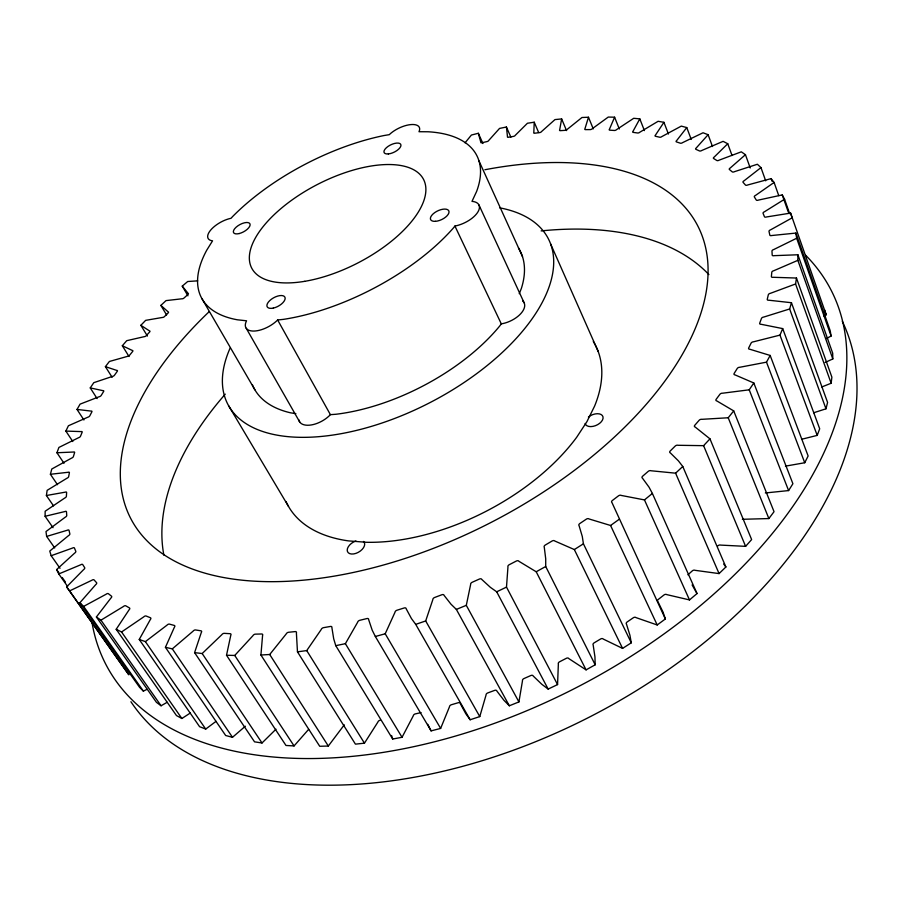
<?xml version="1.0" encoding="UTF-8"?>
<svg xmlns="http://www.w3.org/2000/svg" width="902" height="902" viewBox="0 0 902 902"><rect width="100%" height="100%" fill="white"/><g stroke="black" fill="none" stroke-linecap="round" stroke-linejoin="round"><path stroke-width="1.35" d="M197.707 280.849L187.695 281.514L182.26 286.137L188.112 293.353A1.522 0.688 -29.8 0 1 187.92 294.514L183.985 298.043A1.522 0.688 -29.9 0 1 182.057 298.776L166.013 300.614L160.883 305.406L168.144 311.855A1.533 0.699 -30.2 0 1 168.11 312.971L164.423 316.613A1.545 0.699 -30.3 0 1 162.473 317.448L145.639 320.357L140.859 325.295L149.506 330.921A1.556 0.71 -30.7 0 1 149.631 331.981L146.225 335.724A1.556 0.71 -30.7 0 1 144.264 336.66L126.72 340.685L122.322 345.748L132.357 350.472A1.567 0.722 -31.1 0 1 132.628 351.476L129.527 355.298A1.578 0.722 -31.2 0 1 127.565 356.346L109.39 361.476L105.399 366.652L116.798 370.418A1.59 0.733 -31.5 0 1 117.249 371.365L114.464 375.243A1.59 0.733 -31.6 0 1 112.524 376.393L93.797 382.662L90.256 387.916L102.997 390.656A1.612 0.744 -31.9 0 1 103.606 391.536L101.182 395.459A1.612 0.755 -32 0 1 99.265 396.7L80.086 404.13L77.02 409.429L91.079 411.087A1.635 0.767 -32.3 0 1 91.857 411.876L89.805 415.833A1.635 0.767 -32.3 0 1 87.934 417.164L68.405 425.767L65.869 431.088L81.191 431.596A1.657 0.789 -32.7 0 1 82.138 432.283L80.504 436.241A1.657 0.789 -32.7 0 1 78.677 437.662L58.912 447.437L56.939 452.748L73.49 452.037A1.68 0.812 -33 0 1 74.595 452.635L73.4 456.547A1.691 0.812 -33.1 0 1 71.641 458.069L51.775 469.017L50.399 474.283L68.101 472.287A1.714 0.834 -33.4 0 1 69.386 472.761L68.653 476.628A1.714 0.834 -33.4 0 1 66.974 478.218L47.141 490.338L46.397 495.514L65.181 492.176A1.736 0.857 -33.7 0 1 66.624 492.537L66.387 496.314A1.748 0.857 -33.8 0 1 64.809 497.983L45.156 511.242L45.1 516.282L64.865 511.558A1.77 0.879 -34 0 1 66.466 511.795L66.748 515.448A1.77 0.891 -34.1 0 1 65.282 517.173L45.991 531.549L46.645 536.419L67.267 530.252A1.804 0.913 -34.3 0 1 69.026 530.342L69.849 533.837A1.804 0.913 -34.3 0 1 68.518 535.63L49.768 551.066L51.166 555.711L72.51 548.066A1.827 0.936 -34.5 0 1 74.415 548.01L75.802 551.314A1.838 0.947 -34.6 0 1 74.618 553.14L56.612 569.579L58.777 573.954L80.684 564.799A1.86 0.97 -34.7 0 1 82.736 564.596L84.687 567.662A1.86 0.97 -34.8 0 1 83.683 569.534L66.624 586.886L69.567 590.923L91.869 580.268A1.894 1.003 -34.9 0 1 94.045 579.896L96.582 582.692A1.894 1.003 -34.9 0 1 95.77 584.575L79.872 602.761L83.615 606.415L106.098 594.249A1.917 1.037 -35 0 1 108.387 593.708L111.51 596.188A1.928 1.037 -35 0 1 110.901 598.071L96.401 616.968L100.956 620.17L123.382 606.527A1.951 1.071 -35 0 1 125.761 605.817L129.471 607.948A1.951 1.071 -35 0 1 129.087 609.82L116.2 629.28L121.567 631.986L143.7 616.912A1.973 1.105 -35 0 1 146.147 616.021L150.431 617.757A1.984 1.105 -35 0 1 150.296 619.595L139.246 639.462L145.391 641.615L166.96 625.199A1.996 1.139 -34.9 0 1 169.452 624.128L174.3 625.436A2.007 1.139 -34.9 0 1 174.402 627.217L165.427 647.309L172.316 648.865L193.051 631.197A2.018 1.173 -34.7 0 1 195.565 629.957L200.92 630.802A2.03 1.173 -34.6 0 1 201.304 632.505L194.584 652.631L202.183 653.533L221.779 634.737A2.041 1.195 -34.3 0 1 224.282 633.339L230.134 633.7A2.052 1.206 -34.3 0 1 230.777 635.301L226.515 655.247L234.745 655.45L252.921 635.707A2.063 1.229 -33.9 0 1 255.39 634.14L261.659 633.993A2.063 1.24 -33.8 0 1 262.572 635.482L260.926 655.01L269.709 654.502L286.182 633.982A2.086 1.263 -33.3 0 1 288.572 632.268L295.213 631.592A2.086 1.263 -33.2 0 1 296.397 632.945L297.468 651.83L306.725 650.59L321.225 629.506A2.097 1.285 -32.6 0 1 323.502 627.668L330.436 626.45A2.097 1.285 -32.4 0 1 331.891 627.645L333.706 638.819L335.769 645.652L345.387 643.678L357.632 622.256A2.108 1.308 -31.7 0 1 359.774 620.305L366.922 618.558A2.108 1.308 -31.6 0 1 368.636 619.584L372.176 630.115L375.345 636.485L431.1 730.879L440.638 728.421L449.478 706.796A2.03 1.376 -31.4 0 1 451.327 704.766L458.363 702.681A2.03 1.376 -31.1 0 1 460.291 703.594L465.782 713.707L470.145 719.762L479.774 716.594L486.043 695.047A2.041 1.387 -30.1 0 1 487.7 692.95L494.736 690.357A2.041 1.398 -29.9 0 1 496.878 691.067L503.97 700.335L509.337 705.781L518.921 701.925L522.495 680.728A2.041 1.398 -28.8 0 1 523.927 678.575L530.883 675.508A2.041 1.398 -28.5 0 1 533.206 676.015L541.831 684.302L548.157 689.083L557.56 684.584L558.361 663.996A2.041 1.398 -27.4 0 1 559.556 661.809L566.343 658.302A2.041 1.398 -27.2 0 1 568.812 658.595L586.074 669.87L595.185 664.797L545.71 566.501L545.71 558.744L544.267 547.198A2.131 1.353 -26.2 0 1 545.282 545.034L552.103 541.008A2.12 1.353 -26 0 1 554.753 540.997L574.337 549.555L622.583 648.403L631.265 642.822L629.934 635.29L626.484 624.15A2.041 1.398 -24.7 0 1 627.138 621.985L633.328 617.746A2.041 1.387 -24.5 0 1 636 617.611L657.197 624.973L665.36 618.964L662.947 611.894L657.862 601.566A2.03 1.376 -23.5 0 1 658.246 599.469L664.019 594.948A2.03 1.376 -23.2 0 1 666.736 594.61L689.5 599.92L697.02 593.561L652.383 493.439L649.034 487.17L642.483 478.184A2.108 1.308 -23 0 1 642.641 476.2L648.2 471.385A2.108 1.308 -22.9 0 1 651.03 470.765L675.598 473.178L682.769 466.481L678.394 460.843L670.333 452.894A2.097 1.285 -22.2 0 1 670.197 451.023L675.192 446.073A2.097 1.285 -22 0 1 678.022 445.284L703.605 445.667L709.964 438.846L695.183 427.041A2.086 1.263 -21.4 0 1 694.777 425.282L699.163 420.264A2.086 1.263 -21.3 0 1 701.948 419.317L728.218 417.761L733.709 410.895L716.831 400.939A2.063 1.24 -20.8 0 1 716.143 399.327L719.897 394.298A2.063 1.229 -20.7 0 1 722.592 393.204L749.224 389.811L753.813 382.978L735.085 374.916A2.052 1.206 -20.3 0 1 734.149 373.451L737.238 368.49A2.041 1.195 -20.3 0 1 739.832 367.261L766.497 362.153L770.161 355.444L749.866 349.266A2.03 1.173 -20 0 1 748.683 347.98L751.095 343.121A2.018 1.173 -19.9 0 1 753.565 341.79L779.971 335.116L782.699 328.599L761.108 324.292A2.007 1.139 -19.7 0 1 759.721 323.164L761.457 318.462A1.996 1.139 -19.7 0 1 763.768 317.053L789.645 308.969L791.449 302.722L768.842 300.219A1.984 1.105 -19.6 0 1 767.264 299.272L768.324 294.774A1.973 1.105 -19.6 0 1 770.477 293.297L795.575 283.972L796.466 278.041L773.138 277.286A1.951 1.071 -19.6 0 1 771.39 276.508L771.796 272.257A1.951 1.071 -19.6 0 1 773.758 270.735L797.864 260.34L797.887 254.77L774.085 255.661A1.928 1.037 -19.6 0 1 772.191 255.063L771.977 251.083A1.917 1.037 -19.6 0 1 773.747 249.527L796.669 238.252L795.868 233.077L771.83 235.512A1.894 1.003 -19.7 0 1 769.823 235.084L769.011 231.397A1.894 1.003 -19.7 0 1 770.579 229.841L792.17 217.844L790.58 213.097L766.553 216.954A1.86 0.97 -19.8 0 1 764.445 216.694L763.069 213.323A1.86 0.97 -19.9 0 1 764.434 211.778L784.571 199.218L782.259 194.922L758.424 200.086A1.838 0.947 -20 0 1 756.248 199.985L754.354 196.952A1.827 0.936 -20.1 0 1 755.504 195.43L774.096 182.452L771.109 178.63L747.668 184.978A1.804 0.913 -20.3 0 1 745.447 185.023L743.068 182.328A1.804 0.913 -20.3 0 1 744.015 180.84L760.972 167.603L757.376 164.254L734.499 171.662A1.77 0.891 -20.5 0 1 732.232 171.854L729.414 169.508A1.77 0.879 -20.6 0 1 730.158 168.065L745.447 154.693L741.297 151.829L719.108 160.173A1.748 0.857 -20.8 0 1 716.831 160.488L713.617 158.504A1.736 0.857 -20.9 0 1 714.158 157.106L727.745 143.734L723.1 141.343L701.733 150.499A1.714 0.834 -21.2 0 1 699.467 150.938L695.893 149.304A1.714 0.834 -21.2 0 1 696.243 147.973L708.115 134.702L703.03 132.774L682.588 142.629A1.691 0.812 -21.5 0 1 680.333 143.192L676.455 141.896A1.68 0.812 -21.6 0 1 676.613 140.644L686.772 127.577L681.292 126.111L661.876 136.563A1.657 0.789 -21.9 0 1 659.655 137.217L655.495 136.27A1.657 0.789 -21.9 0 1 655.472 135.097L663.928 122.311L658.122 121.296L639.8 132.233A1.635 0.767 -22.3 0 1 637.624 133L633.227 132.38A1.635 0.767 -22.3 0 1 633.024 131.286L639.811 118.872L633.723 118.297L616.551 129.629A1.612 0.755 -22.6 0 1 614.431 130.474L609.82 130.17A1.612 0.744 -22.7 0 1 609.47 129.178L614.6 117.204L608.264 117.057L592.31 128.682A1.59 0.733 -23 0 1 590.258 129.595L585.477 129.617A1.59 0.733 -23.1 0 1 584.958 128.715L588.487 117.237L581.959 117.508L567.245 129.347A1.578 0.722 -23.5 0 1 565.272 130.328L560.356 130.655A1.567 0.722 -23.5 0 1 559.691 129.843L561.642 118.929L554.967 119.594L541.538 131.557A1.556 0.71 -23.9 0 1 539.633 132.605L534.615 133.225A1.556 0.71 -23.9 0 1 533.815 132.515L534.232 122.21L527.433 123.247L515.313 135.277A1.545 0.699 -24.3 0 1 513.509 136.382L508.412 137.273A1.533 0.699 -24.4 0 1 507.476 136.664L506.417 127.013L499.539 128.422L488.749 140.43A1.522 0.688 -24.7 0 1 487.035 141.58L481.882 142.753A1.522 0.688 -24.8 0 1 480.822 142.234L478.331 133.282L471.408 135.041L465.071 142.809M821.801 386.958L831.148 383.249L831.881 377.149L796.466 278.041M557.56 684.584L506.496 587.101L507.961 566.873A2.131 1.353 -27.4 0 1 509.258 564.697L516.327 561.044A2.131 1.353 -27.2 0 1 518.853 561.258L536.205 571.767L586.074 669.87M813.717 412.744L825.984 408.809L827.585 402.427L791.449 302.722M518.921 701.925L466.3 605.332L470.652 584.417A2.12 1.353 -28.6 0 1 472.197 582.264L479.424 579.039A2.131 1.353 -28.4 0 1 481.792 579.456L490.361 587.326L496.698 591.813L548.157 689.083M802.025 439.173L817.201 435.395L819.692 428.788L782.699 328.599M375.345 636.485L385.21 633.779L394.997 612.266A2.12 1.33 -30.8 0 1 396.97 610.226L404.231 607.959A2.12 1.33 -30.6 0 1 406.182 608.794L411.447 618.558L415.721 624.364L425.688 620.948L432.836 599.616A2.12 1.342 -29.7 0 1 434.606 597.496L441.901 594.734A2.12 1.342 -29.5 0 1 444.066 595.365L451.023 604.239L456.356 609.414L509.337 705.781M519.236 293.68L521.311 288.606A149.743 75.779 -27.3 0 0 518.481 247.937M785.428 466.142L804.742 462.749L808.136 455.984L770.161 355.444M335.769 645.652L392.697 739.02L402.044 737.295L413.274 715.827A2.018 1.353 -32.5 0 1 415.292 713.899L421.065 712.603M765.347 492.966L788.607 490.575L792.903 483.72L753.813 382.978M297.468 651.83L355.433 744.15L364.453 743.169L377.87 722.107A2.018 1.33 -33.4 0 1 380.035 720.292M522.641 300.907A20.013 10.565 -25.2 0 1 520.623 313.828A20.013 10.565 -25.2 0 1 501.298 323.863L499.753 325.96A149.743 75.779 -27.3 0 1 335.995 414.255L330.403 414.661A20.103 10.632 -29.4 0 1 311.28 424.955A20.103 10.632 -29.4 0 1 298.81 419.802M742.357 519.225A1.996 1.308 -20.4 0 1 743.293 519.27L768.865 518.56L774.04 511.693L733.709 410.895M454.924 226.052L453.266 228.127A154.952 70.852 -27.3 0 1 283.341 319.376L277.647 319.985A20.836 9.967 -29.1 0 1 253.992 331.057A20.836 9.967 -29.1 0 1 246.562 320.796L237.463 319.804A154.952 70.852 -27.3 0 1 206.705 250.249L212.556 240.834A18.818 8.163 -28.8 0 1 210.516 230.281A18.818 8.163 -28.8 0 1 231.025 218.284L232.716 216.446A154.952 70.852 -27.3 0 1 384.026 135.537L389.269 134.669A18.829 8.152 -25.9 0 1 410.624 124.611A18.829 8.152 -25.9 0 1 418.99 131.715L428.157 131.771A154.952 70.852 -27.3 0 1 476.594 191.495L471.994 201.371A20.746 9.899 -25.4 0 1 477.372 212.782A20.746 9.899 -25.4 0 1 454.924 226.052L501.298 323.863M260.926 655.01L319.725 746.281L328.328 746.033L343.707 725.603A1.996 1.308 -34.2 0 1 344.214 724.802M308.642 729.357L294.063 745.931L285.979 745.469L226.515 655.247M717.947 545.823A2.018 1.33 -21.2 0 1 720.675 545.101L745.616 546.353L751.637 539.565L709.964 438.846M275.978 729.199L262.02 742.977L254.533 741.839L194.584 652.631M687.922 574.811L692.319 570.865A2.018 1.353 -22.1 0 1 695.07 570.323L719.074 573.593L725.884 566.975L682.769 466.481M245.344 726.211L232.502 737.306L225.669 735.513L165.427 647.309M216.029 721.352L205.724 729.075L199.59 726.685L139.246 639.462M665.36 618.964L611.951 502.549A2.12 1.33 -24 0 1 612.402 500.475L618.445 495.863A2.12 1.33 -23.8 0 1 621.252 495.435L644.468 499.911L652.383 493.439M631.265 642.822L583.425 543.805L582.286 536.465L579.073 525.663A2.12 1.342 -25.1 0 1 579.817 523.532L586.289 519.18A2.12 1.342 -24.9 0 1 589.04 518.954L610.575 525.483L619.133 519.338M588.397 417.051L590.393 415.698A9.561 5.637 -23.9 0 1 602.322 415.506A9.561 5.637 -23.9 0 1 597.688 424.639A9.561 5.637 -23.9 0 1 585.781 424.797L585.127 423.478M116.2 629.28L176.476 715.557L181.877 718.499L190.311 713.02M574.337 549.555L583.425 543.805M823.954 316.117L826.198 314.764L824.529 309.792M96.401 616.968L156.441 702.342L161.075 705.77L167.163 702.286M536.205 571.767L545.71 566.501M826.288 338.6L831.103 336.051L830.19 330.673L795.868 233.077M79.872 602.761L139.539 687.279L143.395 691.135L147.049 689.297M496.698 591.813L506.496 587.101M825.172 362.469L832.805 358.928L832.693 353.178L797.887 254.77M355.929 540.941L353.674 541.933A9.584 5.671 -30.5 0 0 347.518 551.663A9.584 5.671 -30.5 0 0 358.252 552.362A9.584 5.671 -30.5 0 0 364.385 542.632L363.495 541.437M456.356 609.414L466.3 605.332M295.867 413.646L290.703 412.845A149.743 75.779 -27.3 0 1 252.447 384.872M622.583 648.403L603.224 639.044A2.041 1.398 -25.8 0 0 600.631 638.966L594.102 642.867A2.041 1.398 -26 0 0 593.178 645.043L594.948 656.881L595.185 664.797M723.675 564.021L725.884 566.975M69.567 590.923L128.862 674.809L66.624 586.886M692.105 584.947L697.02 593.561M51.166 555.711L60.017 568.294M83.615 606.415L143.395 691.135M56.612 569.579L59.013 572.984M62.227 577.528L65.429 582.072M58.777 573.954L67.616 586.469M100.956 620.17L161.075 705.77M46.645 536.419L54.695 547.92M121.567 631.986L181.877 718.499M45.1 516.282L53.038 527.693M145.391 641.615L205.724 729.075M46.397 495.514L53.522 505.853M172.316 648.865L232.502 737.306M50.399 474.283L57.491 484.69M56.939 452.748L64.008 463.256M202.183 653.533L262.02 742.977M65.869 431.088L72.803 441.529M234.745 655.45L294.063 745.931M77.02 409.429L83.92 419.982M90.256 387.916L97.112 398.583M269.709 654.502L328.328 746.033M105.399 366.652L112.13 377.273M306.725 650.59L364.453 743.169M122.322 345.748L129.009 356.504M140.859 325.295L147.409 336.04M345.387 643.678L402.044 737.295M160.883 305.406L166.588 314.945M228.646 405.765L288.493 506.394M182.26 286.137L187.932 295.822M385.21 633.779L440.638 728.421M202.183 299.081L254.86 389.754M246.223 328.272L299.735 422.035M415.721 624.364L470.145 719.762M425.688 620.948L479.774 716.594M277.647 319.985L330.403 414.661M427.773 724.295L431.1 730.879M610.575 525.483L657.197 624.973M478.962 204.991L524.152 302.846M478.962 160.894L522.495 256.608M644.468 499.911L689.5 599.92M478.331 133.282L482.931 143.519M550.648 244.002L598.116 351.306M506.417 127.013L510.882 137.183M675.598 473.178L719.074 573.593M534.232 122.21L538.641 132.481M561.642 118.929L566.546 130.61M703.605 445.667L745.616 546.353M588.487 117.237L593.257 128.873M728.218 417.761L768.865 518.56M614.6 117.204L619.313 128.975M639.811 118.872L644.411 130.61M749.224 389.811L788.607 490.575M663.928 122.311L668.427 134.015M766.497 362.153L804.742 462.749M686.772 127.577L691.236 139.415M779.971 335.116L817.201 435.395M708.115 134.702L712.49 146.519M789.645 308.969L825.984 408.809M727.745 143.734L732.052 155.527M745.447 154.693L750.216 167.964M795.575 283.972L831.148 383.249M760.972 167.603L765.685 180.828M797.864 260.34L832.805 358.928M774.096 182.452L778.753 195.644M771.109 178.63L772.044 181.257M790.58 213.097L826.198 314.764M784.571 199.218L789.656 213.673M782.259 194.922L788.258 211.97M796.669 238.252L831.103 336.051M391.569 735.502L392.697 739.02M484.881 169.745A319.037 168.843 -27.3 0 1 681.551 355.76A319.037 168.843 -27.3 0 1 245.006 580.471A319.037 168.843 -27.3 0 1 209.174 311.664M499.595 207.821A180.366 91.373 -27.3 0 1 525.246 327.9A180.366 91.373 -27.3 0 1 315.847 436.895A180.366 91.373 -27.3 0 1 230.123 348.082M593.291 341.531A173.353 97.258 -27.3 0 1 594.565 406.182L586.943 421.629L576.694 437.256A173.353 97.258 -27.3 0 1 366.629 542.294L348.488 540.896A173.353 97.258 -27.3 0 1 286.035 501.535M842.288 321.259A403.78 239.65 -27.3 0 1 600.484 711.295A403.78 239.65 -27.3 0 1 130.914 701.722M805.666 255.266A408.054 236.628 -27.3 0 1 576.84 687.358A408.054 236.628 -27.3 0 1 92.173 623.451M163.882 555.17A310.649 175.54 -27.3 0 1 225.252 394.151M541.144 230.912A310.649 175.54 -27.3 0 1 708.882 274.58M304.741 281.323A96.694 44.142 -27.3 0 0 425 183.061A96.694 44.142 -27.3 0 0 283.104 206.795A96.694 44.142 -27.3 0 0 304.741 281.323M239.154 233.562A9.291 4.059 -28.6 0 0 249.944 223.843A9.291 4.059 -28.6 0 0 236.121 227.203A9.291 4.059 -28.6 0 0 239.154 233.562M388.367 153.926A9.279 4.048 -26.1 0 0 400.962 145.177A9.279 4.048 -26.1 0 0 388.018 146.428A9.279 4.048 -26.1 0 0 388.367 153.926M435.44 221.328A10.08 4.781 -25.7 0 0 449.016 211.666A10.08 4.781 -25.7 0 0 434.674 212.646A10.08 4.781 -25.7 0 0 435.44 221.328M273.362 308.078A10.102 4.803 -28.8 0 0 284.931 297.198A10.102 4.803 -28.8 0 0 269.777 300.569A10.102 4.803 -28.8 0 0 273.362 308.078"/></g></svg>
